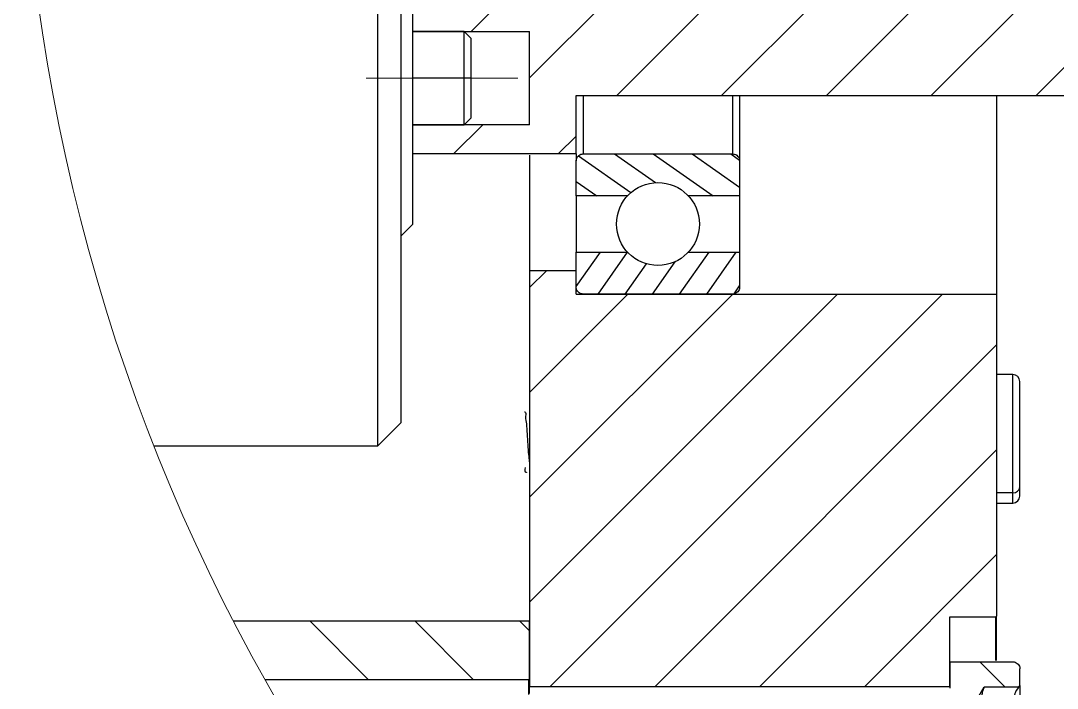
# Model space of a CAD drawing. Header units: millimetres. Extents: x 2 to 1187, y 2 to 839.
# Drawn here: x 801.02 to 845.41, y 689.13 to 717.72 of the extents above; entities that cross this region are included whole.
import ezdxf

# ---------------------------------------------------------------- set-up
doc = ezdxf.new("R2010")
doc.units = ezdxf.units.MM
doc.linetypes.add('CENTERX2', pattern=[20.32, 12.7, -2.54, 2.54, -2.54])

# ---------------------------------------------------------------- blocks, each defined once
blk = doc.blocks.new('SW_HATCH_4')
at = {"color": 0, "linetype": 'Continuous', "lineweight": 18}
for p, q in [((-103.431, -72), (-105.681, -74.25)), ((-98.941, -72), (-103.185, -76.244)), ((-94.451, -72), (-99.451, -77)), ((-89.961, -72), (-94.961, -77)), ((-85.47, -72), (-90.47, -77)), ((-80.98, -72), (-85.98, -77)), ((-76.49, -72), (-81.49, -77)), ((-105.191, -78.25), (-106.441, -79.5)), ((-101.185, -78.734), (-101.951, -79.5)), ((-102.461, -84.5), (-103.185, -85.224)), ((-89.99, -85.5), (-103.185, -98.695)), ((-94.48, -85.5), (-103.185, -94.204)), ((-98.97, -85.5), (-103.185, -89.714)), ((-85.5, -85.5), (-102.3, -102.3)), ((-83.185, -87.675), (-97.81, -102.3)), ((-83.185, -92.165), (-93.32, -102.3)), ((-83.185, -96.655), (-88.83, -102.3)), ((-112.593, -99.5), (-110.093, -102)), ((-108.103, -99.5), (-105.603, -102)), ((-103.613, -99.5), (-103.185, -99.928)), ((-83.902, -101.25), (-82.829, -102.323))]:
    blk.add_line(p, q, dxfattribs=at)

msp = doc.modelspace()

# ---------------------------------------------------------------- hatches: boundary and pattern name
h = msp.add_hatch()
h.set_pattern_fill('ANSI31', color=256, scale=0.3, angle=10)
edge = h.paths.add_edge_path()
edge.add_spline(control_points=[(831.808714, 752.711324), (831.806541, 752.738504), (831.801675, 752.799347), (831.759045, 752.886415), (831.687491, 752.959064), (831.599692, 753.003651), (831.537369, 753.008901), (831.508716, 753.011314)], knot_values=[0, 0, 0, 0, 0.173335158, 0.388005739, 0.602689671, 0.817339989, 1, 1, 1, 1], degree=3, periodic=0)
edge.add_line((831.508716, 753.011314), (825.108712, 753.011314))
edge.add_spline(control_points=[(825.108712, 753.011314), (825.093126, 753.01058), (825.043948, 753.008263), (824.963892, 752.980355), (824.882927, 752.917551), (824.827559, 752.831184), (824.809678, 752.757953), (824.80885, 752.717853), (824.808715, 752.711324)], knot_values=[0, 0, 0, 0, 0.099597542, 0.314257544, 0.52892829, 0.743585819, 0.958252508, 1, 1, 1, 1], degree=3, periodic=0)
edge.add_line((824.808715, 752.711324), (824.808715, 752.011327))
edge.add_line((824.808715, 752.011327), (824.808715, 751.211313))
edge.add_line((824.808715, 751.211313), (827.000802, 751.211313))
edge.add_arc((828.308714, 750.011323), 1.774996, 42.5359319, 137.4640681, ccw=False)
edge.add_line((829.616627, 751.211313), (831.808714, 751.211313))
edge.add_line((831.808714, 751.211313), (831.808714, 752.711324))
edge = h.paths.add_edge_path()
edge.add_line((831.808714, 707.811324), (829.616627, 707.811324))
edge.add_arc((828.308714, 709.011322), 1.775001, 222.5361091, 317.4638909, ccw=False)
edge.add_line((827.000802, 707.811324), (824.808715, 707.811324))
edge.add_line((824.808715, 707.811324), (824.808715, 706.311313))
edge.add_spline(control_points=[(824.808715, 706.311313), (824.810888, 706.284128), (824.815752, 706.223281), (824.858379, 706.136206), (824.929948, 706.063578), (825.017731, 706.018963), (825.080059, 706.013729), (825.108712, 706.011323)], knot_values=[0, 0, 0, 0, 0.173363453, 0.388030112, 0.602687501, 0.817347861, 1, 1, 1, 1], degree=3, periodic=0)
edge.add_line((825.108712, 706.011323), (831.508716, 706.011323))
edge.add_spline(control_points=[(831.508716, 706.011323), (831.524302, 706.012058), (831.573481, 706.014375), (831.653536, 706.042282), (831.734502, 706.105087), (831.789867, 706.19145), (831.807752, 706.264679), (831.808579, 706.30478), (831.808714, 706.311313)], knot_values=[0, 0, 0, 0, 0.099597457, 0.314257277, 0.528927842, 0.743585188, 0.958220807, 1, 1, 1, 1], degree=3, periodic=0)
edge.add_line((831.808714, 706.311313), (831.808714, 707.811324))
edge = h.paths.add_edge_path()
edge.add_line((939.808713, 707.811324), (937.618918, 707.811324))
edge.add_arc((936.311774, 709.013408), 1.775847, 222.6024552, 317.3975448, ccw=False)
edge.add_line((935.00463, 707.811324), (932.808714, 707.811324))
edge.add_line((932.808714, 707.811324), (932.808714, 706.311313))
edge.add_spline(control_points=[(932.808714, 706.311313), (932.810889, 706.284128), (932.815758, 706.223283), (932.858372, 706.136202), (932.929951, 706.063581), (933.017734, 706.018963), (933.080062, 706.013729), (933.108715, 706.011323)], knot_values=[0, 0, 0, 0, 0.173363585, 0.388022302, 0.602689666, 0.817348856, 1, 1, 1, 1], degree=3, periodic=0)
edge.add_line((933.108715, 706.011323), (939.508716, 706.011323))
edge.add_spline(control_points=[(939.508716, 706.011323), (939.524302, 706.012058), (939.57348, 706.014375), (939.653535, 706.042283), (939.734502, 706.105085), (939.78986, 706.191452), (939.807752, 706.264679), (939.808578, 706.30478), (939.808713, 706.311313)], knot_values=[0, 0, 0, 0, 0.099597701, 0.314258047, 0.528929139, 0.743582718, 0.958220704, 1, 1, 1, 1], degree=3, periodic=0)
edge.add_line((939.808713, 706.311313), (939.808713, 707.811324))
edge = h.paths.add_edge_path()
edge.add_spline(control_points=[(939.808713, 752.711324), (939.806539, 752.738504), (939.801673, 752.799346), (939.759049, 752.886417), (939.687489, 752.959064), (939.59969, 753.00365), (939.537367, 753.0089), (939.508716, 753.011314)], knot_values=[0, 0, 0, 0, 0.173334905, 0.388001787, 0.602690977, 0.817348112, 1, 1, 1, 1], degree=3, periodic=0)
edge.add_line((939.508716, 753.011314), (933.108715, 753.011314))
edge.add_spline(control_points=[(933.108715, 753.011314), (933.093128, 753.01058), (933.04395, 753.008263), (932.963894, 752.980354), (932.882929, 752.917551), (932.827563, 752.831183), (932.809677, 752.757953), (932.808849, 752.717853), (932.808714, 752.711324)], knot_values=[0, 0, 0, 0, 0.099605234, 0.314257233, 0.528927501, 0.743584551, 0.958252602, 1, 1, 1, 1], degree=3, periodic=0)
edge.add_line((932.808714, 752.711324), (932.808714, 751.211313))
edge.add_line((932.808714, 751.211313), (935.000805, 751.211313))
edge.add_arc((936.308714, 750.011323), 1.774993, 42.5360132, 137.4639868, ccw=False)
edge.add_line((937.616622, 751.211313), (939.808713, 751.211313))
edge.add_line((939.808713, 751.211313), (939.808713, 752.711324))
h = msp.add_hatch()
h.set_pattern_fill('ANSI31', color=256, scale=0.3, angle=100)
edge = h.paths.add_edge_path()
edge.add_line((831.808714, 748.811332), (829.616627, 748.811332))
edge.add_arc((828.308714, 750.011323), 1.774996, 222.5359319, 317.4640681, ccw=False)
edge.add_line((827.000802, 748.811332), (824.808715, 748.811332))
edge.add_line((824.808715, 748.811332), (824.808715, 747.311322))
edge.add_spline(control_points=[(824.808715, 747.311322), (824.810888, 747.284132), (824.815751, 747.22328), (824.858374, 747.136199), (824.929958, 747.063592), (825.017726, 747.018949), (825.080058, 747.013731), (825.108712, 747.011332)], knot_values=[0, 0, 0, 0, 0.173391745, 0.38805448, 0.602685327, 0.81735573, 1, 1, 1, 1], degree=3, periodic=0)
edge.add_line((825.108712, 747.011332), (831.508716, 747.011332))
edge.add_spline(control_points=[(831.508716, 747.011332), (831.524302, 747.012066), (831.573481, 747.014383), (831.653536, 747.042291), (831.734503, 747.105095), (831.789863, 747.191454), (831.807754, 747.264683), (831.80858, 747.304783), (831.808714, 747.311322)], knot_values=[0, 0, 0, 0, 0.099597372, 0.31425701, 0.528927393, 0.743584557, 0.958189105, 1, 1, 1, 1], degree=3, periodic=0)
edge.add_line((831.808714, 747.311322), (831.808714, 748.811332))
edge = h.paths.add_edge_path()
edge.add_line((939.808713, 748.811332), (937.616622, 748.811332))
edge.add_arc((936.308714, 750.011323), 1.774993, 222.5360132, 317.4639868, ccw=False)
edge.add_line((935.000805, 748.811332), (932.808714, 748.811332))
edge.add_line((932.808714, 748.811332), (932.808714, 747.311322))
edge.add_spline(control_points=[(932.808714, 747.311322), (932.810889, 747.284132), (932.815756, 747.223282), (932.858367, 747.136194), (932.929961, 747.063594), (933.017728, 747.018949), (933.080061, 747.01373), (933.108715, 747.011332)], knot_values=[0, 0, 0, 0, 0.173391877, 0.388046669, 0.602687492, 0.817356725, 1, 1, 1, 1], degree=3, periodic=0)
edge.add_line((933.108715, 747.011332), (939.508716, 747.011332))
edge.add_spline(control_points=[(939.508716, 747.011332), (939.524302, 747.012066), (939.57348, 747.014383), (939.653535, 747.042291), (939.734503, 747.105094), (939.789856, 747.191456), (939.807753, 747.264682), (939.808579, 747.304783), (939.808713, 747.311322)], knot_values=[0, 0, 0, 0, 0.099597617, 0.314257781, 0.52892869, 0.743582087, 0.958189002, 1, 1, 1, 1], degree=3, periodic=0)
edge.add_line((939.808713, 747.311322), (939.808713, 748.811332))
edge = h.paths.add_edge_path()
edge.add_spline(control_points=[(939.808713, 711.711315), (939.80654, 711.7385), (939.801675, 711.799347), (939.759054, 711.886424), (939.68748, 711.959052), (939.599694, 712.00366), (939.537367, 712.008908), (939.508716, 712.01132)], knot_values=[0, 0, 0, 0, 0.173362414, 0.3880244, 0.602686075, 0.817352278, 1, 1, 1, 1], degree=3, periodic=0)
edge.add_line((939.508716, 712.01132), (933.108715, 712.01132))
edge.add_spline(control_points=[(933.108715, 712.01132), (933.093128, 712.010587), (933.043947, 712.008272), (932.963903, 711.980339), (932.882924, 711.91756), (932.827564, 711.831188), (932.809676, 711.757955), (932.808849, 711.717849), (932.808714, 711.711315)], knot_values=[0, 0, 0, 0, 0.099603008, 0.31426034, 0.528906291, 0.743558544, 0.958221798, 1, 1, 1, 1], degree=3, periodic=0)
edge.add_line((932.808714, 711.711315), (932.808714, 710.21132))
edge.add_line((932.808714, 710.21132), (935.000805, 710.21132))
edge.add_arc((936.311774, 709.013408), 1.775847, 42.4198379, 137.5801621, ccw=False)
edge.add_line((937.622743, 710.21132), (939.808713, 710.21132))
edge.add_line((939.808713, 710.21132), (939.808713, 711.711315))
edge = h.paths.add_edge_path()
edge.add_spline(control_points=[(831.808714, 711.711315), (831.806541, 711.738501), (831.801677, 711.799348), (831.75905, 711.886422), (831.687481, 711.959052), (831.599696, 712.003661), (831.53737, 712.008908), (831.508716, 712.01132)], knot_values=[0, 0, 0, 0, 0.173362667, 0.388028352, 0.602684768, 0.817344154, 1, 1, 1, 1], degree=3, periodic=0)
edge.add_line((831.508716, 712.01132), (825.108712, 712.01132))
edge.add_spline(control_points=[(825.108712, 712.01132), (825.093126, 712.010587), (825.043946, 712.008271), (824.963901, 711.98034), (824.882922, 711.917559), (824.82756, 711.831189), (824.809677, 711.757954), (824.80885, 711.717849), (824.808715, 711.711315)], knot_values=[0, 0, 0, 0, 0.099595316, 0.31426065, 0.528907081, 0.743559813, 0.958221705, 1, 1, 1, 1], degree=3, periodic=0)
edge.add_line((824.808715, 711.711315), (824.808715, 710.21132))
edge.add_line((824.808715, 710.21132), (827.000802, 710.21132))
edge.add_arc((828.308714, 709.011322), 1.775001, 42.5361091, 137.4638909, ccw=False)
edge.add_line((829.616627, 710.21132), (831.808714, 710.21132))
edge.add_line((831.808714, 710.21132), (831.808714, 711.711315))

# ---------------------------------------------------------------- linework, layer by layer
at = {"color": 7, "linetype": 'Continuous', "lineweight": 25}
for p, q in [((816.308712, 699.511317), (816.308712, 729.511319)), ((817.308715, 700.511319), (817.308715, 729.511319)), ((817.808716, 709.011314), (817.808716, 729.511319)), ((820.008716, 717.261327), (817.808716, 717.261327)), ((817.808716, 717.261327), (822.808718, 717.261327)), ((820.308713, 716.961322), (820.008716, 717.261327)), ((820.008716, 715.261323), (820.008716, 717.261327)), ((820.308713, 715.261323), (820.308713, 716.961322)), ((822.808718, 713.261319), (822.808718, 717.261327)), ((820.008716, 715.261323), (817.808716, 715.261323)), ((820.008716, 713.261319), (820.008716, 715.261323)), ((820.308713, 715.261323), (820.008716, 715.261323)), ((820.308713, 713.561324), (820.308713, 715.261323)), ((824.808715, 714.511318), (942.808716, 714.511318)), ((824.808715, 712.01132), (824.808715, 714.511318)), ((825.108712, 714.511318), (825.108712, 712.01132)), ((831.508716, 714.511318), (831.508716, 712.01132)), ((831.808714, 714.511318), (831.808714, 711.711315)), ((842.808714, 714.511318), (842.808714, 706.011323)), ((820.008716, 713.261319), (820.308713, 713.561324)), ((817.808716, 713.261319), (820.008716, 713.261319)), ((822.808718, 713.261319), (817.808716, 713.261319)), ((824.808715, 712.01132), (817.808716, 712.01132)), ((824.808715, 712.01132), (824.808715, 711.711315)), ((824.808715, 710.21132), (824.808715, 711.711315)), ((825.108712, 712.01132), (831.508716, 712.01132)), ((831.808714, 711.711315), (831.808714, 710.21132)), ((824.808715, 710.21132), (824.808715, 707.811324)), ((827.000802, 710.21132), (824.808715, 710.21132)), ((831.808714, 710.21132), (829.616627, 710.21132)), ((831.808714, 710.21132), (831.808714, 707.811324)), ((817.308715, 708.511321), (817.808716, 709.011314)), ((824.808715, 707.811324), (827.000802, 707.811324)), ((824.808715, 706.311313), (824.808715, 707.811324)), ((829.616627, 707.811324), (831.808714, 707.811324)), ((831.808714, 707.811324), (831.808714, 706.311313)), ((822.808718, 707.011325), (822.808718, 689.211322)), ((824.808715, 707.011325), (822.808718, 707.011325)), ((824.808715, 706.011323), (824.808715, 707.011325)), ((824.808715, 706.011323), (842.808714, 706.011323)), ((831.508716, 706.011323), (825.108712, 706.011323)), ((842.808714, 706.011323), (842.808714, 692.21182)), ((843.508715, 702.562837), (842.808714, 702.562837)), ((843.508715, 697.499854), (843.508715, 702.562837)), ((843.808716, 697.752176), (843.808716, 702.262832)), ((816.308712, 699.511317), (817.308715, 700.511319)), ((806.719204, 699.511317), (816.308712, 699.511317)), ((843.508715, 697.499854), (842.808714, 697.499854)), ((843.508715, 697.062833), (843.508715, 697.499854)), ((843.808716, 697.362838), (843.808716, 697.752176)), ((842.808714, 697.062833), (843.508715, 697.062833)), ((840.808714, 692.186816), (842.783714, 692.186816)), ((840.808714, 689.211322), (840.808714, 692.186816)), ((842.783714, 692.186816), (842.808714, 692.21182)), ((842.783714, 690.316735), (842.783714, 692.186816)), ((842.808714, 690.317033), (842.808714, 692.21182)), ((810.121959, 692.011325), (822.808718, 692.011325)), ((822.808718, 689.536316), (822.808718, 692.011325)), ((840.808714, 690.261317), (840.808714, 689.130498)), ((840.808714, 690.261317), (843.508715, 690.261317)), ((843.808716, 689.243374), (843.808716, 689.961327)), ((811.467184, 689.511327), (822.783714, 689.511327)), ((822.783714, 689.511327), (822.808718, 689.536316)), ((822.783714, 688.861279), (822.783714, 689.511327)), ((822.808718, 689.211322), (840.808714, 689.211322)), ((822.808718, 688.911943), (822.808718, 689.211322)), ((841.308715, 687.511323), (842.276746, 689.188002)), ((842.276746, 689.188002), (843.75334, 689.188002)), ((843.75334, 689.188002), (843.808716, 689.243374)), ((843.808716, 689.243374), (843.808716, 689.240215)), ((843.808716, 689.240215), (843.808716, 688.28523))]:
    msp.add_line(p, q, dxfattribs=at)
at = {"color": 7, "linetype": 'CENTERX2', "lineweight": 18}
for q in [(815.808711, 715.261323), (822.308717, 715.261323)]:
    msp.add_line((820.008716, 715.261323), q, dxfattribs=at)
at = {"color": 7, "linetype": 'Continuous', "lineweight": 25, "flags": 128}
msp.add_lwpolyline([(822.808711, 711.956246), (822.808711, 711.308433), (822.808711, 709.794415), (822.808711, 708.591355), (822.808711, 707.718192), (822.808711, 707.188738), (822.808718, 707.011325)], dxfattribs=at)
msp.add_circle((828.308714, 709.011322), 1.775001)
at = {"color": 7, "linetype": 'Continuous', "lineweight": 18}
msp.add_arc((882.80873, 729.511326), 81.790074, 119.2786259, 240.7213741, dxfattribs=at)
at = {"color": 7, "linetype": 'Continuous', "lineweight": 25}
for centre, radius, start, end in [((828.308832, 709.672091), 1.800117, 162.4350415, 162.5693121), ((843.508708, 702.262829), 0.300008, 0.0005424, 89.9987461), ((843.530653, 697.778277), 0.279285, 265.4946801, 354.6375156), ((843.508708, 697.362841), 0.300008, 270.0012539, 359.9994576)]:
    msp.add_arc(centre, radius, start, end, dxfattribs=at)
for points, knots in [([(824.808715, 711.711315), (824.80885, 711.717849), (824.809677, 711.757954), (824.82756, 711.831189), (824.882922, 711.917559), (824.963901, 711.98034), (825.043946, 712.008271), (825.093126, 712.010587), (825.108712, 712.01132)], [0, 0, 0, 0, 0.041778295, 0.256440187, 0.471092919, 0.68573935, 0.900404684, 1, 1, 1, 1]), ([(831.508716, 712.01132), (831.53737, 712.008908), (831.599696, 712.003661), (831.687481, 711.959052), (831.75905, 711.886422), (831.801677, 711.799348), (831.806541, 711.738501), (831.808714, 711.711315)], [0, 0, 0, 0, 0.182655846, 0.397315232, 0.611971648, 0.826637333, 1, 1, 1, 1]), ([(825.108712, 706.011323), (825.080059, 706.013729), (825.017731, 706.018963), (824.929948, 706.063578), (824.858379, 706.136206), (824.815752, 706.223281), (824.810888, 706.284128), (824.808715, 706.311313)], [0, 0, 0, 0, 0.1826521389, 0.3973124987, 0.6119698877, 0.8266365468, 1, 1, 1, 1]), ([(831.808714, 706.311313), (831.808579, 706.30478), (831.807752, 706.264679), (831.789867, 706.19145), (831.734502, 706.105087), (831.653536, 706.042282), (831.573481, 706.014375), (831.524302, 706.012058), (831.508716, 706.011323)], [0, 0, 0, 0, 0.041779193, 0.256414812, 0.471072158, 0.685742723, 0.900402543, 1, 1, 1, 1]), ([(822.599789, 700.966475), (822.603333, 700.96569), (822.66841, 700.951275), (822.614027, 700.696754), (822.691318, 700.433678), (822.699963, 700.007011), (822.735553, 699.576902), (822.761153, 699.174895), (822.786787, 698.928509), (822.797848, 698.822198)], [0, 0, 0, 0, 0.004949399, 0.090887432, 0.244503109, 0.442881729, 0.656005628, 0.851573914, 1, 1, 1, 1]), ([(822.684286, 698.379127), (822.677337, 698.376548), (822.600722, 698.348111), (822.61756, 698.470537), (822.63287, 698.581858)], [0, 0, 0, 0, 0.090706449, 1, 1, 1, 1]), ([(843.508715, 690.261317), (843.542375, 690.258017), (843.609763, 690.251409), (843.699638, 690.199778), (843.767536, 690.123698), (843.80357, 690.039309), (843.807253, 689.983507), (843.808716, 689.961327)], [0, 0, 0, 0, 0.2142695379, 0.4289710945, 0.6436594162, 0.858368718, 1, 1, 1, 1]), ([(842.288265, 689.188002), (842.25313, 689.113535), (842.189345, 688.978347), (842.179267, 688.829555), (842.17474, 688.762722)], [0, 0, 0, 0, 0.550831152, 1, 1, 1, 1]), ([(843.808716, 689.240215), (843.735508, 689.152542), (843.607283, 688.998982), (843.557588, 688.721035), (843.644494, 688.481709), (843.749292, 688.356326), (843.808716, 688.28523)], [0, 0, 0, 0, 0.313000082, 0.548223629, 0.743828368, 1, 1, 1, 1]), ([(843.75334, 689.188002), (843.763236, 689.197714), (843.781347, 689.215488), (843.800176, 689.232499), (843.808716, 689.240215)], [0, 0, 0, 0, 0.546413215, 1, 1, 1, 1])]:
    msp.add_open_spline(points, degree=3, knots=knots, dxfattribs=at)

# ---------------------------------------------------------------- block references
at = {"color": 7, "linetype": 'Continuous', "lineweight": 18}
msp.add_blockref('SW_HATCH_4', (925.993347, 791.511325), dxfattribs=at)

doc.saveas('drawing.dxf')
